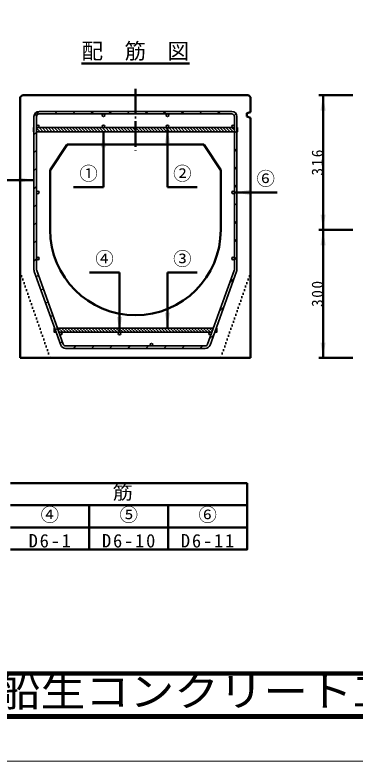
# Model space of a CAD drawing. Units: millimetres, scale not verified. Extents: x -2102 to 2102, y -1485 to 1485.
# Drawn here: x -972 to -174, y -1485 to 265 of the extents above; entities that cross this region are included whole.
import ezdxf
from ezdxf.enums import TextEntityAlignment as Align

# ---------------------------------------------------------------- set-up
doc = ezdxf.new("R2010")
doc.units = ezdxf.units.MM
doc.header["$LTSCALE"] = 5
doc.linetypes.add('DOTTED', pattern=[1.75, 0.25, -1.5])
doc.linetypes.add('LONG_DASHED_DOTTED', pattern=[15.25, 12, -1.5, 0.25, -1.5])
doc.layers.add('0-0_V-nasSTD', color=7, linetype='Continuous', lineweight=35)
doc.layers.add('0-1_0', color=7, linetype='Continuous', lineweight=35)
doc.styles.add('ＭＳ ゴシック', font='')
doc.styles.get('ＭＳ ゴシック').set_extended_font_data('MS Gothic')

msp = doc.modelspace()

# ---------------------------------------------------------------- linework, layer by layer
at = {"layer": '0-0_V-nasSTD'}
for p, q in [((-457.238, 0.66), (-921.238, 0.66)), ((-915.409, 0.66), (-905.409, -9.34)), ((-908.338, 0.66), (-898.338, -9.34)), ((-901.267, 0.66), (-891.267, -9.34)), ((-894.196, 0.66), (-884.196, -9.34)), ((-887.125, 0.66), (-877.125, -9.34)), ((-880.054, 0.66), (-870.054, -9.34)), ((-872.983, 0.66), (-862.983, -9.34)), ((-865.911, 0.66), (-855.911, -9.34)), ((-858.84, 0.66), (-848.84, -9.34)), ((-851.769, 0.66), (-841.769, -9.34)), ((-844.698, 0.66), (-834.698, -9.34)), ((-837.627, 0.66), (-827.627, -9.34)), ((-830.556, 0.66), (-820.556, -9.34)), ((-823.485, 0.66), (-813.485, -9.34)), ((-816.414, 0.66), (-806.414, -9.34)), ((-809.343, 0.66), (-799.343, -9.34)), ((-802.272, 0.66), (-792.272, -9.34)), ((-795.201, 0.66), (-785.201, -9.34)), ((-788.13, 0.66), (-778.13, -9.34)), ((-781.059, 0.66), (-771.059, -9.34)), ((-773.988, 0.66), (-763.988, -9.34)), ((-766.917, 0.66), (-756.917, -9.34)), ((-759.845, 0.66), (-749.845, -9.34)), ((-752.774, 0.66), (-742.774, -9.34)), ((-745.703, 0.66), (-735.703, -9.34)), ((-738.632, 0.66), (-728.632, -9.34)), ((-731.561, 0.66), (-721.561, -9.34)), ((-724.49, 0.66), (-714.49, -9.34)), ((-717.419, 0.66), (-707.419, -9.34)), ((-710.348, 0.66), (-700.348, -9.34)), ((-703.277, 0.66), (-693.277, -9.34)), ((-696.206, 0.66), (-686.206, -9.34)), ((-689.135, 0.66), (-679.135, -9.34)), ((-682.064, 0.66), (-672.064, -9.34)), ((-674.993, 0.66), (-664.993, -9.34)), ((-667.922, 0.66), (-657.922, -9.34)), ((-660.85, 0.66), (-650.85, -9.34)), ((-653.779, 0.66), (-643.779, -9.34)), ((-646.708, 0.66), (-636.708, -9.34)), ((-639.637, 0.66), (-629.637, -9.34)), ((-632.566, 0.66), (-622.566, -9.34)), ((-625.495, 0.66), (-615.495, -9.34)), ((-618.424, 0.66), (-608.424, -9.34)), ((-611.353, 0.66), (-601.353, -9.34)), ((-604.282, 0.66), (-594.282, -9.34)), ((-597.211, 0.66), (-587.211, -9.34)), ((-590.14, 0.66), (-580.14, -9.34)), ((-583.069, 0.66), (-573.069, -9.34)), ((-575.998, 0.66), (-565.998, -9.34)), ((-568.927, 0.66), (-558.927, -9.34)), ((-561.856, 0.66), (-551.856, -9.34)), ((-554.784, 0.66), (-544.784, -9.34)), ((-547.713, 0.66), (-537.713, -9.34)), ((-540.642, 0.66), (-530.642, -9.34)), ((-533.571, 0.66), (-523.571, -9.34)), ((-526.5, 0.66), (-516.5, -9.34)), ((-519.429, 0.66), (-509.429, -9.34)), ((-512.358, 0.66), (-502.358, -9.34)), ((-505.287, 0.66), (-495.287, -9.34)), ((-498.216, 0.66), (-488.216, -9.34)), ((-491.145, 0.66), (-481.145, -9.34)), ((-484.074, 0.66), (-474.074, -9.34)), ((-477.003, 0.66), (-467.003, -9.34)), ((-469.932, 0.66), (-459.932, -9.34)), ((-462.861, 0.66), (-457.238, -4.963)), ((-928.238, -0.654), (-927.238, -1.654)), ((-928.238, -7.725), (-927.238, -8.725)), ((-921.238, -0.583), (-912.48, -9.34)), ((-921.238, -7.654), (-919.551, -9.34)), ((-451.238, -3.892), (-450.238, -4.892)), ((-920.881, -334.803), (-872.298, -469.34)), ((-468.484, -382.625), (-468.484, -382.625)), ((-466.608, -377.43), (-466.608, -377.43)), ((-474.112, -398.211), (-474.112, -398.211)), ((-472.236, -393.015), (-472.236, -393.015)), ((-470.36, -387.82), (-470.36, -387.82)), ((-481.616, -418.991), (-481.616, -418.991)), ((-479.74, -413.796), (-479.74, -413.796)), ((-477.864, -408.601), (-477.864, -408.601)), ((-475.988, -403.406), (-475.988, -403.406)), ((-487.244, -434.576), (-487.244, -434.576)), ((-485.368, -429.381), (-485.368, -429.381)), ((-483.492, -424.186), (-483.492, -424.186)), ((-492.872, -450.161), (-492.872, -450.161)), ((-490.996, -444.966), (-490.996, -444.966)), ((-489.12, -439.771), (-489.12, -439.771)), ((-872.298, -469.34), (-506.177, -469.34)), ((-869.673, -469.34), (-859.673, -479.34)), ((-862.602, -469.34), (-852.602, -479.34)), ((-855.531, -469.34), (-845.531, -479.34)), ((-848.46, -469.34), (-838.46, -479.34)), ((-841.389, -469.34), (-831.389, -479.34)), ((-834.318, -469.34), (-824.318, -479.34)), ((-827.247, -469.34), (-817.247, -479.34)), ((-820.176, -469.34), (-810.176, -479.34)), ((-813.104, -469.34), (-803.104, -479.34)), ((-806.033, -469.34), (-796.033, -479.34)), ((-798.962, -469.34), (-788.962, -479.34)), ((-791.891, -469.34), (-781.891, -479.34)), ((-784.82, -469.34), (-774.82, -479.34)), ((-777.749, -469.34), (-767.749, -479.34)), ((-770.678, -469.34), (-760.678, -479.34)), ((-763.607, -469.34), (-753.607, -479.34)), ((-756.536, -469.34), (-746.536, -479.34)), ((-749.465, -469.34), (-739.465, -479.34)), ((-742.394, -469.34), (-732.394, -479.34)), ((-735.323, -469.34), (-725.323, -479.34)), ((-728.252, -469.34), (-718.252, -479.34)), ((-721.181, -469.34), (-711.181, -479.34)), ((-714.11, -469.34), (-704.11, -479.34)), ((-707.038, -469.34), (-697.038, -479.34)), ((-699.967, -469.34), (-689.967, -479.34)), ((-692.896, -469.34), (-682.896, -479.34)), ((-685.825, -469.34), (-675.825, -479.34)), ((-678.754, -469.34), (-668.754, -479.34)), ((-671.683, -469.34), (-661.683, -479.34)), ((-664.612, -469.34), (-654.612, -479.34)), ((-657.541, -469.34), (-647.541, -479.34)), ((-650.47, -469.34), (-640.47, -479.34)), ((-643.399, -469.34), (-633.399, -479.34)), ((-636.328, -469.34), (-626.328, -479.34)), ((-629.257, -469.34), (-619.257, -479.34)), ((-622.186, -469.34), (-612.186, -479.34)), ((-615.115, -469.34), (-605.115, -479.34)), ((-608.043, -469.34), (-598.043, -479.34)), ((-600.972, -469.34), (-590.972, -479.34)), ((-593.901, -469.34), (-583.901, -479.34)), ((-586.83, -469.34), (-576.83, -479.34)), ((-579.759, -469.34), (-569.759, -479.34)), ((-572.688, -469.34), (-562.688, -479.34)), ((-565.617, -469.34), (-555.617, -479.34)), ((-558.546, -469.34), (-548.546, -479.34)), ((-551.475, -469.34), (-541.475, -479.34)), ((-544.404, -469.34), (-534.404, -479.34)), ((-537.333, -469.34), (-527.333, -479.34)), ((-530.262, -469.34), (-520.262, -479.34)), ((-523.191, -469.34), (-513.191, -479.34)), ((-516.12, -469.34), (-508.815, -476.645)), ((-509.049, -469.34), (-506.939, -471.45)), ((-500.376, -470.942), (-498.798, -472.52)), ((-498.5, -465.746), (-498.5, -465.746)), ((-496.624, -460.551), (-496.624, -460.551)), ((-494.748, -455.356), (-494.748, -455.356)), ((-879.677, -473.478), (-875.773, -477.382)), ((-864.205, -509.416), (-875.066, -479.34)), ((-869.785, -476.299), (-866.744, -479.34)), ((-509.788, -479.34), (-868.687, -479.34)), ((-502.252, -476.137), (-499.049, -479.34))]:
    msp.add_line(p, q, dxfattribs=at)
at = {"layer": '0-0_V-nasSTD', "lineweight": 50}
for p, q in [((-797.5, -833), (-982.5, -833)), ((-612.5, -833), (-797.5, -833)), ((-427.5, -833), (-612.5, -833)), ((-427.5, -885), (-427.5, -833)), ((-797.5, -885), (-612.5, -885)), ((-612.5, -937), (-612.5, -885)), ((-612.5, -885), (-427.5, -885)), ((-612.5, -989), (-612.5, -937))]:
    msp.add_line(p, q, dxfattribs=at)
at = {"layer": '0-0_V-nasSTD', "lineweight": 18}
for points in [[(-2102.5, -1485), (-2102.5, 1485), (2102.5, 1485), (2102.5, -1485)], [(-2002.5, -1385), (-2002.5, 1385), (2002.5, 1385), (2002.5, -1385)]]:
    msp.add_lwpolyline(points, close=True, dxfattribs=at)
at = {"layer": '0-0_V-nasSTD', "lineweight": 100}
msp.add_lwpolyline([(-1997.5, 1380), (-1997.5, -1380), (1997.5, -1380), (1997.5, 1380)], close=True, dxfattribs=at)
at = {"layer": '0-0_V-nasSTD'}
for points in [[(-927.238, 0.66), (-928.238, 0.66), (-928.238, -9.34), (-927.238, -9.34), (-927.238, 26.66)], [(-451.238, 0.66), (-450.238, 0.66), (-450.238, -9.34), (-451.238, -9.34), (-451.238, 26.66)]]:
    msp.add_lwpolyline(points, close=True, dxfattribs=at)
for points in [[(-921.238, -9.34), (-457.238, -9.34), (-457.238, 26.66), (-457.238, 0.66)], [(-875.066, -479.34), (-879.677, -479.34), (-879.677, -469.34), (-878.677, -469.34)], [(-499.798, -469.34), (-498.798, -469.34), (-498.798, -479.34), (-503.409, -479.34)]]:
    msp.add_lwpolyline(points, dxfattribs=at)
at = {"layer": '0-0_V-nasSTD', "lineweight": 50}
for points in [[(-982.5, -937), (-797.5, -937), (-797.5, -885), (-982.5, -885)], [(-797.5, -937), (-797.5, -885), (-797.5, -937)], [(-797.5, -937), (-612.5, -937), (-612.5, -885)], [(-612.5, -937), (-612.5, -885), (-612.5, -937)], [(-612.5, -937), (-427.5, -937), (-427.5, -885)], [(-612.5, -989), (-427.5, -989), (-427.5, -937), (-427.5, -885), (-427.5, -937)], [(-982.5, -989), (-797.5, -989), (-797.5, -937)], [(-797.5, -989), (-797.5, -937), (-797.5, -989)], [(-797.5, -989), (-612.5, -989), (-612.5, -937)], [(-612.5, -989), (-612.5, -937), (-612.5, -989)], [(-427.5, -989), (-427.5, -937), (-427.5, -989)]]:
    msp.add_lwpolyline(points, dxfattribs=at)
at = {"layer": '0-0_V-nasSTD'}
for points in [[(-255.238, 40.66), (-249.238, 76.66), (-243.238, 40.66)], [(-620.238, -35.34), (-614.238, 0.66), (-608.238, -35.34)], [(-620.238, -35.34), (-614.238, 0.66), (-608.238, -35.34)], [(-770.238, -45.34), (-764.238, -9.34), (-758.238, -45.34)], [(-770.238, -45.34), (-764.238, -9.34), (-758.238, -45.34)], [(-963.238, -128.249), (-963.238, -116.249), (-927.238, -122.249)], [(-457.238, -151.34), (-421.238, -157.34), (-421.238, -145.34)], [(-255.238, -203.34), (-249.238, -239.34), (-243.238, -203.34)], [(-255.238, -275.34), (-249.238, -239.34), (-243.238, -275.34)], [(-620.238, -433.34), (-614.238, -469.34), (-608.238, -433.34)], [(-620.238, -433.34), (-614.238, -469.34), (-608.238, -433.34)], [(-732.738, -443.34), (-726.738, -479.34), (-720.738, -443.34)], [(-732.738, -443.34), (-726.738, -479.34), (-720.738, -443.34)], [(-255.238, -503.34), (-249.238, -539.34), (-243.238, -503.34)]]:
    msp.add_solid(points, dxfattribs=at)
at = {"layer": '0-1_0', "lineweight": 50}
for p, q in [((-815.641, 150.66), (-562.834, 150.66)), ((-954.238, 76.66), (-959.238, 71.66)), ((-959.238, -539.34), (-959.238, 71.66)), ((-954.238, 76.66), (-424.238, 76.66)), ((-424.238, 76.66), (-419.238, 71.66)), ((-419.238, 71.66), (-419.238, 36.675)), ((-179.238, 76.66), (-259.238, 76.66)), ((-428.238, 34.66), (-419.238, 36.675)), ((-428.238, 26.66), (-428.238, 34.66)), ((-428.238, 26.66), (-419.238, 23.302)), ((-419.238, -539.34), (-419.238, 23.302)), ((-614.238, -139.34), (-614.238, 0.66)), ((-764.238, -139.34), (-764.238, -9.34)), ((-849.238, -39.34), (-889.238, -99.34)), ((-849.238, -39.34), (-529.238, -39.34)), ((-529.238, -39.34), (-489.238, -99.34)), ((-889.238, -99.34), (-889.238, -239.34)), ((-489.238, -99.34), (-489.238, -239.34)), ((-1027.238, -122.249), (-927.238, -122.249)), ((-764.238, -139.34), (-834.238, -139.34)), ((-614.238, -139.34), (-544.238, -139.34)), ((-357.238, -151.34), (-457.238, -151.34)), ((-179.238, -239.34), (-259.238, -239.34)), ((-796.738, -339.34), (-726.738, -339.34)), ((-726.738, -339.34), (-726.738, -479.34)), ((-614.238, -339.34), (-614.238, -469.34)), ((-544.238, -339.34), (-614.238, -339.34)), ((-959.238, -539.34), (-419.238, -539.34)), ((-179.238, -539.34), (-259.238, -539.34))]:
    msp.add_line(p, q, dxfattribs=at)
at = {"layer": '0-1_0', "linetype": 'LONG_DASHED_DOTTED', "lineweight": 50}
msp.add_line((-689.238, 91.66), (-689.238, -54.34), dxfattribs=at)
at = {"layer": '0-1_0'}
for p, q in [((-915.083, 38.66), (-927.238, 26.506)), ((-915.238, 38.66), (-463.238, 38.66)), ((-872.657, 38.66), (-878.657, 32.66)), ((-830.23, 38.66), (-836.23, 32.66)), ((-787.804, 38.66), (-793.804, 32.66)), ((-745.378, 38.66), (-751.378, 32.66)), ((-702.951, 38.66), (-708.951, 32.66)), ((-660.525, 38.66), (-666.525, 32.66)), ((-618.098, 38.66), (-624.098, 32.66)), ((-575.672, 38.66), (-581.672, 32.66)), ((-533.246, 38.66), (-539.246, 32.66)), ((-490.819, 38.66), (-496.819, 32.66)), ((-927.238, 26.66), (-927.238, -332.765)), ((-921.238, 26.66), (-921.238, -332.765)), ((-921.238, -332.765), (-921.238, 26.66)), ((-463.238, 32.66), (-915.238, 32.66)), ((-915.238, 32.66), (-463.238, 32.66)), ((-453.45, 33.603), (-457.818, 29.235)), ((-457.238, -332.765), (-457.238, 26.66)), ((-457.238, 26.66), (-457.238, -332.765)), ((-451.238, -332.765), (-451.238, 26.66)), ((-928.238, 0.66), (-928.238, -9.34)), ((-927.238, 0.66), (-928.238, 0.66)), ((-457.238, 0.66), (-921.238, 0.66)), ((-611.305, 3.027), (-613.605, 0.727)), ((-928.238, -9.34), (-927.238, -9.34)), ((-921.238, -9.921), (-927.238, -15.921)), ((-457.238, -9.34), (-921.238, -9.34)), ((-451.238, -6.611), (-457.238, -12.611)), ((-451.238, -9.34), (-450.238, -9.34)), ((-921.238, -52.347), (-927.238, -58.347)), ((-451.238, -49.038), (-457.238, -55.038)), ((-921.238, -94.774), (-927.238, -100.774)), ((-457.238, -97.464), (-451.238, -91.464)), ((-921.238, -137.2), (-927.238, -143.2)), ((-457.238, -139.891), (-451.238, -133.891)), ((-921.238, -179.626), (-927.238, -185.626)), ((-457.238, -182.317), (-451.238, -176.317)), ((-921.238, -222.053), (-927.238, -228.053)), ((-457.238, -224.743), (-451.238, -218.743)), ((-457.238, -267.17), (-451.238, -261.17)), ((-921.238, -264.479), (-927.238, -270.479)), ((-921.238, -306.906), (-927.238, -312.906)), ((-917.717, -303.386), (-921.192, -306.86)), ((-457.238, -309.596), (-451.238, -303.596)), ((-864.205, -509.416), (-926.524, -336.841)), ((-917.121, -345.215), (-921.808, -349.902)), ((-858.562, -507.378), (-920.881, -334.803)), ((-858.562, -507.378), (-920.881, -334.803)), ((-519.913, -507.378), (-457.594, -334.803)), ((-457.594, -334.803), (-519.913, -507.378)), ((-514.27, -509.416), (-451.951, -336.841)), ((-467.529, -362.314), (-457.544, -352.329)), ((-905.865, -376.386), (-910.552, -381.073)), ((-894.609, -407.556), (-899.296, -412.243)), ((-491.509, -428.72), (-481.524, -418.735)), ((-883.353, -438.727), (-888.04, -443.413)), ((-879.677, -469.34), (-878.677, -469.34)), ((-879.677, -469.34), (-879.677, -479.34)), ((-872.097, -469.897), (-876.784, -474.584)), ((-872.298, -469.34), (-506.177, -469.34)), ((-879.677, -479.34), (-875.066, -479.34)), ((-868.687, -479.34), (-509.788, -479.34)), ((-515.489, -495.127), (-505.504, -485.142)), ((-865.528, -505.754), (-860.841, -501.067)), ((-852.919, -511.34), (-525.556, -511.34)), ((-525.556, -511.34), (-852.919, -511.34)), ((-852.919, -517.34), (-525.556, -517.34)), ((-834.687, -517.34), (-828.687, -511.34)), ((-792.261, -517.34), (-786.261, -511.34)), ((-749.834, -517.34), (-743.834, -511.34)), ((-707.408, -517.34), (-701.408, -511.34)), ((-664.982, -517.34), (-658.982, -511.34)), ((-622.555, -517.34), (-616.555, -511.34)), ((-580.129, -517.34), (-574.129, -511.34)), ((-537.702, -517.34), (-531.702, -511.34))]:
    msp.add_line(p, q, dxfattribs=at)
at = {"layer": '0-1_0', "linetype": 'DOTTED', "lineweight": 50}
for p, q in [((-959.238, -339.34), (-889.238, -539.34)), ((-419.238, -339.34), (-489.238, -539.34))]:
    msp.add_line(p, q, dxfattribs=at)
at = {"layer": '0-1_0', "lineweight": 100}
msp.add_line((-1997.5, -1280), (1997.5, -1280), dxfattribs=at)
at = {"layer": '0-1_0', "lineweight": 50}
msp.add_lwpolyline([(-249.238, -539.34), (-249.238, -239.34), (-249.238, 76.66)], dxfattribs=at)
at = {"layer": '0-1_0'}
for points in [[(-451.238, 0.66), (-450.238, 0.66), (-450.238, -9.34)], [(-499.798, -469.34), (-498.798, -469.34), (-498.798, -479.34), (-503.409, -479.34)]]:
    msp.add_lwpolyline(points, dxfattribs=at)
for centre in [(-764.238, 29.66), (-614.238, 29.66), (-918.238, 3.66), (-764.238, 3.66), (-614.238, 3.66), (-460.238, 3.66), (-918.238, -151.34), (-460.238, -151.34), (-918.238, -306.34), (-460.238, -306.34), (-864.414, -482.34), (-726.738, -482.34), (-514.061, -482.34), (-651.738, -508.34)]:
    msp.add_circle(centre, 3, dxfattribs=at)
for centre, radius, start, end in [((-915.238, 26.66), 12, 90, 180), ((-463.238, 26.66), 12, 0, 90), ((-915.238, 26.66), 6, 90, 180), ((-915.238, 26.66), 6, 90, 180), ((-463.238, 26.66), 6, 0, 90), ((-463.238, 26.66), 6, 0, 90), ((-915.238, -332.765), 12, 180, 199.85521), ((-915.238, -332.765), 6, 180, 199.85521), ((-915.238, -332.765), 6, 180, 199.85522), ((-463.238, -332.765), 6, 340.14479, 0), ((-463.238, -332.765), 6, 340.14479, 0), ((-463.238, -332.765), 12, 340.14479, 0), ((-852.919, -505.34), 6, 199.85521, 270), ((-852.919, -505.34), 6, 199.85521, 270), ((-525.556, -505.34), 6, 270, 340.14479), ((-525.556, -505.34), 6, 270, 340.14479), ((-852.919, -505.34), 12, 199.85521, 270), ((-525.556, -505.34), 12, 270, 340.14479)]:
    msp.add_arc(centre, radius, start, end, dxfattribs=at)
at = {"layer": '0-1_0', "lineweight": 50}
for start, end in [(180, 270), (270, 0)]:
    msp.add_arc((-689.238, -239.34), 200, start, end, dxfattribs=at)

# ---------------------------------------------------------------- texts
at = {"layer": '0-0_V-nasSTD', "style": 'ＭＳ ゴシック'}
for s, height, p in [('配\u3000筋\u3000図', 36.95, (-815.641, 150.66)), ('①', 31.67, (-820.838, -132.34)), ('①', 31.67, (-820.838, -132.34)), ('②', 31.67, (-600.838, -132.34)), ('②', 31.67, (-600.838, -132.34)), ('⑥', 31.67, (-405.438, -144.34)), ('④', 31.67, (-783.338, -332.34)), ('④', 31.67, (-783.338, -332.34)), ('③', 31.67, (-600.838, -332.34)), ('③', 31.67, (-600.838, -332.34)), ('④', 31.67, (-911.6, -932.6)), ('⑤', 31.67, (-726.6, -932.6)), ('⑥', 31.67, (-541.6, -932.6))]:
    msp.add_text(s, height=height, dxfattribs=at).set_placement(p, align=Align.BOTTOM_LEFT)
at = {"layer": '0-0_V-nasSTD', "style": 'ＭＳ ゴシック', "width": 1.1}
for s, height, p in [('配\u3000\u3000\u3000\u3000\u3000\u3000\u3000\u3000\u3000\u3000筋', 31.67, (-1265.46, -880.6)), ('株式会社船生コンクリート工業', 69.65, (-1434.221, -1377.45))]:
    msp.add_text(s, height=height, dxfattribs=at).set_placement(p, align=Align.BOTTOM_LEFT)
at = {"layer": '0-0_V-nasSTD', "char_height": 26.39, "attachment_point": 7, "rotation": 90, "style": 'ＭＳ ゴシック'}
for s, insert in [('\\T1.2;316', (-249.238, -111.94)), ('\\T1.2;300', (-249.238, -419.94))]:
    msp.add_mtext(s, dxfattribs=dict(at, insert=insert))
at = {"layer": '0-0_V-nasSTD', "char_height": 31.67, "attachment_point": 7, "style": 'ＭＳ ゴシック'}
for s, insert in [('\\T1.2;D6-1', (-939.68, -984.6)), ('\\T1.2;D6-10', (-767.64, -984.6)), ('\\T1.2;D6-11', (-582.64, -984.6))]:
    msp.add_mtext(s, dxfattribs=dict(at, insert=insert))

doc.saveas('drawing.dxf')
